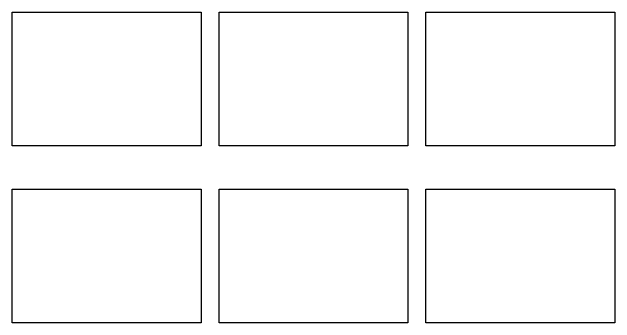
# Model space of a CAD drawing. Extents: x -4660 to 384336, y -5611 to 3075492.
# Drawn here: x 380662 to 381332, y 3073712 to 3074058 of the extents above; entities that cross this region are included whole.
import ezdxf

# ---------------------------------------------------------------- set-up
doc = ezdxf.new("R2010")
doc.units = 0
doc.header["$LTSCALE"] = 0.5
doc.layers.add('dy_zhuanyong', color=7, linetype='CONTINUOUS')

msp = doc.modelspace()

# ---------------------------------------------------------------- linework, layer by layer
at = {"layer": 'dy_zhuanyong', "color": 1, "linetype": 'Continuous'}
for points in [[(380662, 3073909), (380662, 3074057.5), (380872, 3074057.5), (380872, 3073909), (380662, 3073909)], [(380892, 3073909), (380892, 3074057.5), (381102, 3074057.5), (381102, 3073909), (380892, 3073909)], [(381122, 3073909), (381122, 3074057.5), (381332, 3074057.5), (381332, 3073909), (381122, 3073909)], [(380662, 3073712.5), (380662, 3073861), (380872, 3073861), (380872, 3073712.5), (380662, 3073712.5)], [(380892, 3073712.5), (380892, 3073861), (381102, 3073861), (381102, 3073712.5), (380892, 3073712.5)], [(381122, 3073712.5), (381122, 3073861), (381332, 3073861), (381332, 3073712.5), (381122, 3073712.5)]]:
    msp.add_lwpolyline(points, close=True, dxfattribs=at)

doc.saveas('drawing.dxf')
